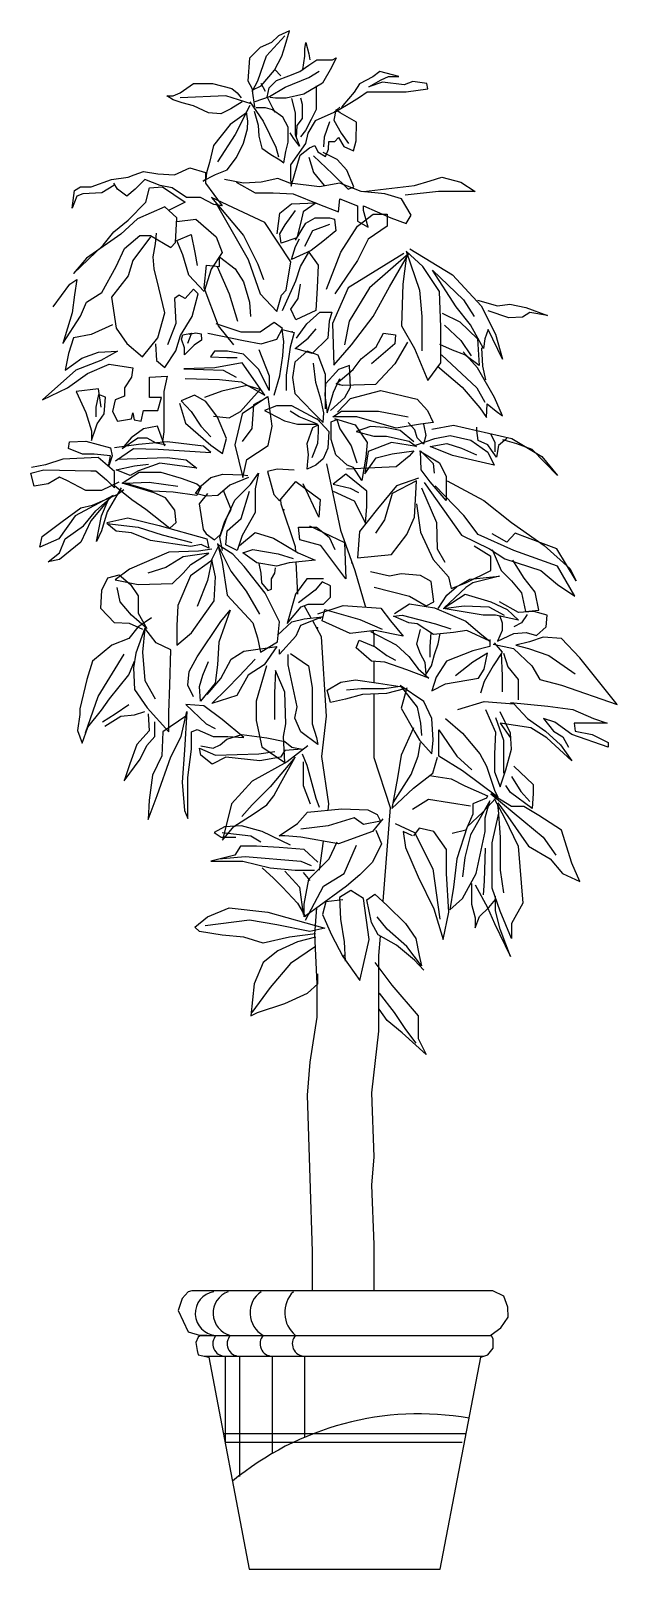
# Model space of a CAD drawing. Extents: x 1310 to 1585, y 1594 to 2316.
import ezdxf

# ---------------------------------------------------------------- set-up
doc = ezdxf.new("R2010")
doc.units = 0
doc.header["$LTSCALE"] = 0.9
doc.header["$MEASUREMENT"] = 0
doc.header["$PDSIZE"] = 15
for name, color, linetype in [('3', 3, 'CONTINUOUS'), ('4', 4, 'CONTINUOUS'), ('7', 7, 'CONTINUOUS')]:
    doc.layers.add(name, color=color, linetype=linetype)

msp = doc.modelspace()

# ---------------------------------------------------------------- linework, layer by layer
at = {"layer": '3'}
for p, q in [((1400.34, 1657.44), (1513.96, 1657.44)), ((1400.83, 1653.41), (1512.23, 1653.41))]:
    msp.add_line(p, q, dxfattribs=at)
for points in [[(1413.92, 2288.23), (1417.84, 2290.08), (1424.07, 2297.45), (1427.53, 2303.91), (1429.15, 2308.98), (1431.22, 2315.89), (1425.92, 2313.59), (1422.68, 2310.36), (1417.38, 2308.05), (1412.3, 2302.98), (1411.61, 2292.38), (1413.46, 2288.93), (1413.69, 2287.08)], [(1414.84, 2280.17), (1413.69, 2287.77), (1416.22, 2292.38), (1420.38, 2304.14), (1428.91, 2313.59)], [(1437.45, 2297.68), (1438.38, 2303.91), (1438.38, 2307.36), (1438.84, 2310.36), (1440.22, 2305.06), (1440.68, 2302.29)], [(1415.07, 2282.7), (1421.76, 2285.01), (1429.15, 2289.39), (1440.22, 2294), (1445.07, 2296.99)], [(1420.61, 2284.78), (1421.53, 2289.16), (1424.99, 2292.61), (1430.76, 2294.69), (1436.07, 2296.76), (1440.22, 2299.76), (1443.91, 2302.29), (1447.37, 2302.29), (1451.3, 2302.29), (1453.14, 2303.21), (1450.84, 2298.6), (1446.68, 2291.23), (1437.91, 2286.16), (1429.61, 2284.32), (1424.53, 2284.32), (1421.99, 2284.55)], [(1424.3, 2297.68), (1427.07, 2294.69)], [(1452.92, 2278.01), (1460.31, 2282.39), (1464, 2284.69), (1467.69, 2287.22), (1478.3, 2287.22), (1485.92, 2287.22), (1496.07, 2288.61), (1495.61, 2291.14), (1489.15, 2292.06), (1484.99, 2290.45), (1474.84, 2291.83), (1468.38, 2289.53), (1474.19, 2292.86), (1477.65, 2294.47), (1482.5, 2294.47), (1473.5, 2296.77), (1470.27, 2294.24), (1464.04, 2291.01), (1461.5, 2287.09), (1456.19, 2280.87), (1455.5, 2279.95)], [(1408.88, 2282.54), (1403.63, 2279.21), (1398.86, 2276.83), (1393.14, 2277.3), (1385.99, 2280.64), (1380.74, 2282.06), (1376.45, 2283.49), (1373.59, 2285.4), (1376.45, 2285.4), (1379.79, 2286.83), (1385.99, 2291.11), (1395.05, 2291.11), (1404.11, 2288.73), (1406.49, 2286.83), (1408.4, 2284.45)], [(1417.61, 2291.23), (1419.69, 2287.54)], [(1443.68, 2290.08), (1443.68, 2283.85), (1443.68, 2279.01), (1441.37, 2274.18), (1438.61, 2269.1), (1436.3, 2266.11)], [(1413.17, 2281.59), (1401.25, 2285.4), (1379.79, 2284.45)], [(1412.53, 2282.47), (1418.76, 2273.48), (1424.76, 2261.27), (1425.92, 2256.66)], [(1420.61, 2284.78), (1423.15, 2279.71), (1424.3, 2277.63)], [(1432.15, 2284.09), (1433.76, 2277.4), (1433.76, 2271.64), (1433.76, 2267.26), (1435.84, 2261.73), (1433.07, 2265.42), (1431.45, 2267.95)], [(1434.45, 2265.65), (1434.68, 2271.41), (1437.22, 2274.64), (1437.22, 2281.32), (1436.53, 2284.32)], [(1393.61, 2254.12), (1392.23, 2249.28), (1391.77, 2246.06), (1390.61, 2245.37), (1393.84, 2247.21), (1396.38, 2248.36), (1401.92, 2250.67), (1406.3, 2256.43), (1409.53, 2263.11), (1411.38, 2269.8), (1411.61, 2273.48), (1410.92, 2277.86)], [(1410.92, 2277.4), (1403.3, 2271.87), (1395.46, 2261.96), (1393.61, 2254.12)], [(1412.53, 2280.86), (1405.61, 2267.26), (1397.3, 2254.35)], [(1414.61, 2278.09), (1416.45, 2271.64), (1416.69, 2266.34), (1418.07, 2260.81), (1422.45, 2257.81), (1426.61, 2255.28), (1428.45, 2253.89), (1429.38, 2259.19), (1430.53, 2263.57), (1430.53, 2270.72), (1427.99, 2275.33), (1423.15, 2278.78), (1419.92, 2279.71), (1415.3, 2279.71)], [(1454.77, 2280.08), (1452, 2277.55), (1443.23, 2273.63), (1439.77, 2267.87), (1438.62, 2263.03), (1431.69, 2252.89), (1431.69, 2246.2), (1431.92, 2242.97), (1436.08, 2257.49), (1440.46, 2260.95), (1443, 2262.1), (1444.38, 2259.11), (1448.08, 2256.8), (1449.46, 2260.26), (1449.69, 2263.95), (1452.46, 2263.95), (1454.08, 2265.79), (1456.61, 2261.64), (1461.23, 2259.57), (1462.38, 2264.18), (1462.61, 2272.94), (1455, 2277.31), (1452.92, 2278.7), (1452, 2273.86), (1455.46, 2267.87), (1458.92, 2263.03)], [(1449.92, 2273.17), (1447.38, 2266.02), (1447.15, 2261.41)], [(1440.2, 2256.59), (1442.43, 2249.34), (1447.46, 2243.21)], [(1442.43, 2257.15), (1451.37, 2248.79), (1458.63, 2241.54), (1461.42, 2242.65), (1458.07, 2250.46), (1453.6, 2255.48), (1446.9, 2258.82)], [(1348.62, 2243.21), (1343.04, 2239.86), (1334.11, 2239.3), (1331.31, 2238.19), (1329.08, 2232.61), (1330.2, 2240.98), (1332.99, 2242.65), (1338.01, 2242.65), (1347.51, 2246), (1355.32, 2247.11), (1358.12, 2248.23), (1362.58, 2249.9), (1369.28, 2248.79), (1377.1, 2248.23), (1384.36, 2251.57), (1391.62, 2249.34), (1391.62, 2244.32), (1399.44, 2233.73), (1395.53, 2234.28), (1389.39, 2237.63), (1382.69, 2237.63), (1375.99, 2242.09), (1370.4, 2243.21), (1363.14, 2246), (1358.68, 2241.54), (1354.77, 2238.19), (1350.3, 2241.54), (1348.62, 2244.32)], [(1406.14, 2244.88), (1415.07, 2239.86), (1423.45, 2239.86), (1432.94, 2239.3), (1445.23, 2234.28), (1454.16, 2230.94), (1454.72, 2237.07), (1463.09, 2233.73), (1463.09, 2226.48), (1468.12, 2223.69), (1465.89, 2231.5), (1465.89, 2233.73), (1478.73, 2228.15), (1485.99, 2225.36), (1488.22, 2229.26), (1483.76, 2237.07), (1475.94, 2239.3), (1464.77, 2240.42), (1454.72, 2244.32), (1445.23, 2242.65), (1431.27, 2244.32), (1425.68, 2246.55), (1417.86, 2244.88), (1409.49, 2244.32), (1400.55, 2246)], [(1465.89, 2240.42), (1489.9, 2243.21), (1497.16, 2245.44), (1502.74, 2247.11), (1511.68, 2244.88), (1518.38, 2240.42), (1501.07, 2240.42), (1485.43, 2238.75)], [(1320.15, 2186.32), (1327.96, 2196.92), (1331.31, 2199.15), (1330.2, 2191.9), (1329.08, 2183.53), (1324.61, 2169.03), (1332.99, 2181.86), (1335.78, 2188.55), (1343.04, 2193.01), (1349.74, 2205.28), (1353.65, 2213.65), (1360.91, 2219.78), (1365.93, 2219.78), (1375.43, 2214.21), (1377.66, 2216.44), (1378.22, 2228.15), (1372.64, 2233.17), (1359.79, 2227.59), (1351.97, 2220.34), (1335.78, 2209.19), (1329.64, 2201.94), (1343.6, 2215.32), (1348.62, 2221.46), (1355.32, 2227.03), (1363.7, 2235.4), (1365.38, 2242.09), (1371.52, 2242.65), (1382.13, 2235.4), (1374.31, 2231.5)], [(1396.66, 2234.8), (1411.74, 2208.59), (1417.32, 2192.42), (1425.14, 2184.05), (1427.37, 2191.86), (1429.61, 2194.09), (1431.84, 2207.48), (1419.56, 2225.88), (1394.43, 2237.59), (1409.51, 2219.75), (1416.21, 2206.36), (1419, 2199.11)], [(1425.4, 2220.55), (1426.62, 2230.31), (1432.12, 2234.58), (1443.72, 2235.19), (1437.61, 2230.92), (1436.39, 2226.04), (1434.56, 2218.71), (1427.23, 2216.27), (1426.62, 2220.55), (1429.06, 2224.82), (1433.95, 2231.53)], [(1378.22, 2226.34), (1387.16, 2227.46), (1396.65, 2219.09), (1399.44, 2211.84), (1394.41, 2204.03), (1391.06, 2193.44), (1383.8, 2201.25), (1381.01, 2210.73), (1378.22, 2217.42), (1384.92, 2220.21), (1386.6, 2211.84), (1387.71, 2205.71)], [(1433.98, 2217.64), (1438.87, 2225.57), (1443.14, 2228.01), (1449.86, 2228.01), (1452.31, 2227.4), (1452.92, 2221.91), (1446.81, 2217.03), (1441.31, 2212.76), (1432.15, 2208.49), (1433.98, 2214.59), (1435.81, 2218.25)], [(1449.86, 2224.96), (1441.92, 2221.91), (1438.26, 2214.59)], [(1448.59, 2194.65), (1455.29, 2211.94), (1463.11, 2224.21), (1470.37, 2229.79), (1477.07, 2229.79), (1477.07, 2224.21), (1468.14, 2218.07), (1463.11, 2208.03), (1452.5, 2192.42)], [(1365.93, 2219.23), (1357.56, 2208.07), (1355.32, 2200.82), (1347.51, 2190.78), (1349.74, 2176.28), (1354.77, 2169.03), (1362.03, 2162.89), (1369.28, 2171.82), (1372.64, 2183.53), (1369.84, 2195.24), (1367.61, 2204.17), (1367.05, 2209.74), (1368.17, 2215.88), (1368.73, 2220.9)], [(1427.93, 2184.61), (1434.07, 2198.55), (1436.31, 2205.24), (1440.22, 2211.94), (1444.68, 2205.8), (1444.13, 2195.21), (1443.57, 2184.61), (1434.07, 2180.15), (1431.84, 2185.17), (1435.19, 2190.19), (1436.31, 2196.88)], [(1484.89, 2211.38), (1458.64, 2195.21), (1451.38, 2178.47), (1451.94, 2158.95), (1460.32, 2168.43), (1470.37, 2181.82), (1478.19, 2195.76), (1487.12, 2211.38), (1468.69, 2195.21), (1459.2, 2179.59), (1456.97, 2168.43)], [(1486.01, 2209.15), (1484.33, 2196.88), (1483.77, 2177.36), (1489.91, 2166.76), (1496.06, 2151.7), (1502.2, 2160.07), (1502.2, 2176.8), (1501.64, 2193.53), (1493.82, 2205.24), (1486.01, 2212.5), (1492.15, 2194.09), (1493.26, 2181.82), (1493.26, 2165.65)], [(1487.68, 2213.61), (1507.78, 2201.34), (1521.18, 2186.84), (1527.88, 2173.45), (1531.23, 2161.74), (1524.53, 2175.68), (1522.86, 2171.22), (1522.3, 2166.76), (1516.16, 2177.92), (1509.46, 2186.28), (1498.29, 2203.57), (1512.81, 2189.63), (1517.83, 2181.82)], [(1405.04, 2168.43), (1397.78, 2177.36), (1391.08, 2195.21), (1392.19, 2205.8), (1398.34, 2205.24), (1398.34, 2209.71), (1405.6, 2204.13), (1409.51, 2197.99), (1412.3, 2188.51), (1412.86, 2181.82)], [(1397.22, 2205.24), (1402.8, 2192.42), (1406.71, 2179.59)], [(1368.18, 2168.99), (1368.74, 2161.18), (1372.65, 2157.84), (1377.68, 2165.65), (1379.91, 2172.9), (1385.49, 2181.82), (1388.29, 2192.42), (1386.05, 2194.65), (1382.14, 2190.19), (1379.35, 2191.86), (1377.12, 2190.19), (1377.68, 2178.47), (1373.77, 2168.43)], [(1519.47, 2189.37), (1528.91, 2186.73), (1534.57, 2187.49), (1542.12, 2185.98), (1552.32, 2182.21), (1544.01, 2183.72), (1540.61, 2181.46), (1534.2, 2181.08), (1524.38, 2184.47)], [(1434.47, 2171.65), (1439.36, 2178.36), (1445.46, 2183.85), (1450.96, 2183.85), (1449.74, 2179.58), (1449.13, 2171.65), (1441.8, 2164.33), (1433.86, 2166.77), (1439.97, 2171.65), (1443.63, 2175.92)], [(1502.87, 2183.34), (1511.17, 2179.19), (1519.47, 2171.28), (1520.23, 2158.83), (1513.43, 2163.74), (1507.77, 2166), (1501.73, 2168.64)], [(1348.07, 2177.82), (1338.02, 2173.36), (1329.64, 2171.69), (1327.41, 2164.44), (1325.73, 2156.63), (1333.55, 2162.2), (1341.37, 2164.99), (1350.3, 2165.55), (1342.48, 2161.09), (1330.76, 2156.63), (1315.12, 2142.68), (1326.85, 2148.26), (1336.34, 2154.95), (1346.39, 2159.42), (1357.56, 2157.74), (1357, 2153.28), (1353.65, 2148.26), (1353.65, 2144.36), (1349.18, 2142.68), (1348.07, 2137.11), (1350.3, 2132.64), (1357, 2133.76), (1357.56, 2136.55), (1358.12, 2133.2), (1361.47, 2132.64), (1362.59, 2137.66), (1369.29, 2137.66), (1370.96, 2143.8), (1365.38, 2143.8), (1365.38, 2153.28), (1373.75, 2153.84), (1372.08, 2146.59), (1372.08, 2135.43), (1372.08, 2127.63), (1371.52, 2123.16)], [(1384.03, 2173.41), (1387.07, 2174.16), (1389.6, 2173.66), (1389.86, 2170.62), (1386.31, 2168.34), (1381.75, 2163.78), (1381.75, 2167.08), (1380.48, 2171.13), (1380.98, 2173.15), (1385.04, 2173.91), (1384.03, 2171.13), (1383.27, 2169.1)], [(1392.74, 2173.92), (1409.49, 2170.57), (1417.87, 2168.9), (1425.13, 2171.13), (1427.92, 2176.15), (1424.01, 2178.94), (1417.31, 2174.47), (1408.37, 2174.47), (1396.65, 2178.38)], [(1423.91, 2144.81), (1426.55, 2153.86), (1428.06, 2163.28), (1428.44, 2170.07), (1427.68, 2175.73), (1433.35, 2174.22), (1431.46, 2167.43), (1429.57, 2154.23), (1429.57, 2147.07)], [(1486.63, 2169.77), (1480.59, 2159.59), (1471.53, 2149.79), (1456.06, 2149.41), (1453.04, 2150.16), (1460.97, 2156.95), (1464.74, 2161.85), (1471.91, 2167.51), (1475.31, 2173.92), (1480.97, 2173.16), (1480.59, 2169.01), (1469.65, 2159.59)], [(1504, 2177.69), (1511.55, 2170.52), (1516.45, 2163.36)], [(1521.36, 2167.13), (1521.74, 2158.46), (1523.25, 2152.05)], [(1382.13, 2152.72), (1398.32, 2152.17), (1408.37, 2151.05), (1419.54, 2144.91), (1408.93, 2159.97), (1396.09, 2157.74), (1381.57, 2157.18), (1400, 2156.63), (1406.14, 2153.28)], [(1416.74, 2166.3), (1421.64, 2153.86), (1421.64, 2147.07), (1416.74, 2156.87), (1409.56, 2164.04), (1402.01, 2165.55), (1395.98, 2165.55), (1394.09, 2162.91), (1401.64, 2162.53), (1406.54, 2162.53)], [(1448.07, 2138.4), (1448.07, 2154.61), (1444.67, 2163.66), (1439.39, 2165.55), (1433.72, 2160.27), (1432.59, 2153.1), (1433.72, 2145.56), (1442.03, 2136.89), (1446.93, 2131.99), (1447.31, 2136.51), (1445.8, 2142.92), (1443.54, 2150.84), (1442.41, 2159.89)], [(1500.6, 2158.46), (1512.3, 2148.65), (1520.61, 2138.85), (1523.63, 2134.33), (1524, 2140.74), (1528.16, 2137.34), (1531.18, 2135.08), (1527.4, 2143.75), (1519.47, 2157.7), (1512.68, 2165.24)], [(1502.49, 2163.74), (1519.1, 2148.28), (1522.87, 2141.49)], [(1450.33, 2137.64), (1457.13, 2143.68), (1459.77, 2148.58), (1459.39, 2158.76), (1454.11, 2156.87), (1451.46, 2153.86), (1448.07, 2150.09), (1447.69, 2144.81), (1448.82, 2136.51), (1450.33, 2141.42), (1451.84, 2146.32), (1454.86, 2152.73)], [(1342.74, 2139.28), (1341.42, 2147.8), (1330.93, 2146.49), (1335.52, 2136.66), (1338.14, 2128.14), (1338.14, 2123.56), (1340.11, 2129.45), (1340.77, 2131.42), (1344.05, 2136.01), (1344.7, 2143.87), (1341.42, 2145.18), (1340.11, 2139.28), (1340.11, 2134.7)], [(1379.53, 2141.04), (1382.23, 2131.78), (1394.21, 2121.36), (1399.62, 2117.5), (1401.55, 2124.45), (1397.3, 2134.48), (1391.89, 2141.81), (1386.48, 2144.9), (1380.3, 2142.2), (1384.94, 2137.18), (1389.57, 2130.24), (1394.21, 2125.22)], [(1395.48, 2134.93), (1402.75, 2134.17), (1408.11, 2137.23), (1411.94, 2141.43), (1417.3, 2147.55), (1411.17, 2149.46), (1399.31, 2146.78), (1391.27, 2143.72)], [(1453.73, 2136.89), (1459.77, 2143.3), (1474.11, 2147.07), (1491.1, 2142.92), (1496.01, 2137.64), (1498.65, 2131.99), (1492.61, 2131.24), (1481.29, 2129.35), (1462.79, 2134.63), (1451.46, 2134.63), (1455.62, 2137.27), (1472.98, 2137.27), (1486.95, 2134.63)], [(1420.74, 2144.11), (1408.88, 2136.08), (1405.43, 2121.56), (1409.26, 2106.27), (1411.17, 2114.68), (1421.12, 2121.17), (1423.03, 2130.35), (1421.12, 2144.11), (1414.23, 2140.28), (1413.47, 2129.2), (1408.88, 2123.09)], [(1445.43, 2132.74), (1432.21, 2139.91), (1425.04, 2139.91), (1419.38, 2137.64), (1421.64, 2136.51), (1428.82, 2132.74), (1434.86, 2131.24), (1444.29, 2131.24), (1435.61, 2134.63), (1431.46, 2137.27)], [(1443.92, 2133.87), (1449.58, 2127.84), (1449.2, 2119.92), (1446.93, 2115.02), (1443.54, 2112.01), (1439.39, 2110.12), (1439.76, 2113.89), (1440.14, 2116.91), (1439.39, 2122.19), (1442.03, 2129.73), (1444.67, 2130.86), (1444.67, 2127.84), (1444.29, 2122.19), (1441.65, 2115.4)], [(1452.22, 2133.87), (1462.03, 2130.86), (1467.7, 2122.56), (1466.94, 2115.78), (1465.05, 2104.84), (1461.28, 2110.88), (1458.26, 2112.01), (1452.97, 2116.91), (1450.71, 2124.07), (1450.71, 2132.37), (1453.35, 2133.5), (1454.86, 2128.97), (1460.15, 2121.06), (1462.79, 2113.14)], [(1494.12, 2131.24), (1495.25, 2125.96), (1494.12, 2121.81), (1491.1, 2124.83), (1489.97, 2128.6), (1486.95, 2131.99)], [(1498.01, 2128.84), (1508.22, 2130.82), (1535.56, 2124.57), (1549.73, 2116.01), (1556.97, 2107.13), (1545.12, 2119.3), (1537.87, 2121.93), (1531.28, 2123.91)], [(1346.31, 2112.1), (1347.08, 2116.34), (1339.35, 2117.12), (1333.94, 2117.12), (1327.38, 2119.82), (1327.76, 2122.9), (1335.49, 2123.29), (1341.28, 2121.75), (1347.08, 2120.2), (1347.85, 2116.34), (1346.31, 2111.71)], [(1372.58, 2120.97), (1369.1, 2130.24), (1362.53, 2129.08), (1356.74, 2124.83), (1352.49, 2119.82), (1359.83, 2124.83), (1364.08, 2124.83), (1368.33, 2122.52), (1372.96, 2121.75)], [(1489.59, 2122.94), (1483.17, 2128.22), (1476, 2129.73), (1469.21, 2130.1), (1462.41, 2127.84), (1470.72, 2125.58), (1476.76, 2125.58), (1487.33, 2123.32), (1490.72, 2120.68), (1479.02, 2122.56), (1468.07, 2118.42), (1466.56, 2107.86), (1471.85, 2115.4), (1479.4, 2117.29), (1489.59, 2118.79), (1487.33, 2116.15), (1481.29, 2111.25), (1457.88, 2110.12)], [(1490.35, 2121.43), (1499.4, 2124.45), (1506.58, 2125.96), (1516.39, 2123.69), (1524.32, 2118.04), (1527.34, 2112.01), (1517.15, 2114.27), (1507.71, 2116.53), (1497.14, 2120.68), (1505.07, 2122.19), (1511.86, 2119.92), (1519.03, 2116.91)], [(1533.26, 2124.57), (1529.3, 2121.28), (1528.32, 2115.68), (1526.01, 2118.97), (1524.36, 2121.61), (1519.75, 2123.58), (1519.09, 2128.19), (1519.09, 2129.83)], [(1525.68, 2126.54), (1527.66, 2122.59), (1527.66, 2118.32)], [(1349.4, 2114.03), (1357.9, 2119.82), (1369.48, 2119.43), (1394.21, 2117.89), (1390.73, 2120.97), (1373.73, 2122.9), (1360.21, 2121.75), (1349.01, 2120.2)], [(1492.23, 2118.79), (1501.67, 2113.14), (1504.69, 2106.73), (1504.69, 2095.42), (1497.14, 2104.09), (1492.99, 2109.74), (1492.61, 2118.79), (1498.65, 2112.76), (1499.03, 2108.24)], [(1350.94, 2104), (1342.83, 2100.14), (1335.49, 2100.14), (1326.6, 2104.77), (1323.13, 2106.31), (1317.72, 2103.23), (1311.15, 2102.07), (1309.61, 2108.24), (1315.79, 2109.78), (1337.81, 2109.4), (1340.12, 2109.4), (1345.15, 2105.15), (1349.01, 2101.3), (1349.01, 2109.01), (1341.28, 2115.57), (1324.67, 2114.8), (1316.56, 2112.1), (1309.99, 2110.94)], [(1350.17, 2114.8), (1373.73, 2115.57), (1382.62, 2114.42), (1387.64, 2110.56), (1370.26, 2112.87), (1360.21, 2109.4), (1356.35, 2107.08), (1349.78, 2109.78), (1358.28, 2111.71), (1364.85, 2112.49)], [(1433.37, 2109.71), (1425.33, 2110.09), (1420.74, 2108.94), (1423.8, 2098.24), (1426.48, 2095.19), (1434.13, 2104.36), (1445.61, 2095.95), (1444.85, 2087.54), (1437.58, 2103.21)], [(1349.01, 2102.45), (1357.12, 2095.89), (1363.69, 2091.26), (1374.89, 2082.39), (1377.98, 2085.09), (1377.21, 2090.88), (1372.96, 2096.67), (1367.55, 2098.98), (1352.49, 2103.61), (1360.6, 2108.63), (1370.64, 2108.63), (1380.3, 2105.93), (1387.64, 2103.23), (1389.57, 2101.68), (1387.64, 2097.82), (1376.44, 2099.37), (1366.78, 2099.75), (1354.03, 2103.61), (1365.24, 2104), (1378.76, 2102.07)], [(1411.85, 2106.21), (1403.04, 2102.62), (1397.5, 2097.74), (1391.95, 2097.41), (1387.06, 2098.71), (1389.67, 2102.3), (1394.24, 2106.21), (1399.78, 2107.84), (1409.24, 2107.51), (1411.52, 2107.18)], [(1399.62, 2071.97), (1398.46, 2078.14), (1401.94, 2087.79), (1405.41, 2095.51), (1410.43, 2100.52), (1412.75, 2102.84), (1416.62, 2108.24), (1415.07, 2100.91), (1415.07, 2089.72), (1408.89, 2078.92), (1406.57, 2071.97), (1401.16, 2074.67), (1401.94, 2081.23), (1408.5, 2087.02), (1412.37, 2099.75)], [(1451.72, 2099.86), (1461.56, 2095.27), (1466.81, 2084.79), (1467.47, 2092.65), (1467.47, 2099.86), (1457.63, 2107.72), (1451.72, 2103.14), (1459.59, 2101.17), (1463.53, 2099.21)], [(1491.76, 2105.88), (1481.33, 2102.3), (1472.52, 2091.55), (1464.04, 2080.8), (1463.06, 2068.42), (1479.04, 2070.04), (1486.22, 2079.49), (1489.81, 2087.64), (1490.46, 2098.71), (1490.78, 2104.58), (1479.37, 2098.71), (1475.78, 2086.33), (1471.54, 2080.14)], [(1494.37, 2103.93), (1511.99, 2079.17), (1525.03, 2072.65), (1532.21, 2068.09), (1549.17, 2062.55), (1557, 2056.04), (1565.15, 2050.5), (1557, 2064.51), (1536.45, 2072), (1519.81, 2079.49), (1512.96, 2088.29), (1499.59, 2102.3)], [(1505.14, 2104.58), (1522.42, 2095.46), (1535.47, 2085.03), (1550.8, 2074.28), (1562.87, 2063.53), (1565.8, 2057.66), (1556.67, 2072.65), (1542.97, 2077.86), (1537.1, 2080.14), (1533.19, 2075.91), (1526.34, 2079.82)], [(1352.1, 2101.3), (1345.53, 2090.11), (1342.83, 2081.23), (1340.51, 2076.21), (1342.83, 2088.18), (1345.92, 2095.51), (1337.81, 2085.86), (1333.17, 2075.83), (1323.13, 2067.73), (1317.72, 2066.57), (1323.13, 2070.81), (1325.83, 2077.37), (1334.33, 2083.55), (1340.12, 2090.49), (1348.24, 2097.82), (1330.47, 2088.18), (1322.74, 2077.37), (1313.85, 2073.51), (1315.01, 2078.53), (1324.29, 2085.48), (1333.17, 2092.04), (1338.58, 2093.19), (1350.17, 2098.21), (1353.26, 2100.52)], [(1392.61, 2098.71), (1388.69, 2093.83), (1390.65, 2081.77), (1391.95, 2079.82), (1395.87, 2076.89), (1398.8, 2079.49), (1400.76, 2085.68), (1403.7, 2091.22), (1400.11, 2100.02)], [(1493.07, 2101.32), (1500.24, 2085.03), (1500.57, 2072.65), (1504.16, 2066.46)], [(1345.29, 2085.07), (1355.16, 2087.31), (1369.95, 2083.73), (1392.37, 2077.46), (1393.27, 2072.98), (1389.68, 2074.77), (1384.75, 2073.88), (1365.92, 2076.56), (1356.95, 2080.15), (1349.78, 2081.04), (1345.29, 2084.62), (1360.09, 2082.83), (1371.3, 2079.25), (1385.2, 2075.67)], [(1490.78, 2093.83), (1492.74, 2080.47), (1498.61, 2067.76), (1505.79, 2059.62), (1507.09, 2054.08), (1513.94, 2056.69), (1525.69, 2062.55), (1525.69, 2069.07), (1517.86, 2073.95)], [(1407.73, 2074.29), (1415.07, 2080.46), (1423.57, 2077.76), (1435.16, 2070.81), (1443.27, 2067.34), (1430.91, 2066.18), (1425.11, 2064.64), (1415.84, 2066.18), (1409.28, 2070.81), (1413.91, 2072.36), (1425.89, 2070.43), (1432.84, 2068.11)], [(1440.57, 2083.48), (1456.97, 2075.62), (1457.63, 2058.58), (1445.82, 2074.31), (1435.98, 2076.93), (1435.32, 2082.83), (1443.85, 2082.83), (1449.75, 2078.24), (1452.38, 2072.34)], [(1394.61, 2072.53), (1388.34, 2071.64), (1374.44, 2071.19), (1356.05, 2063.13), (1349.33, 2058.2), (1360.09, 2055.96), (1376.23, 2056.41), (1381.16, 2061.34), (1384.75, 2065.37), (1393.27, 2070.74), (1381.16, 2068.95), (1373.09, 2064.02), (1364.57, 2061.34)], [(1397.94, 2074.47), (1394.19, 2066.99), (1384.57, 2060.05), (1378.69, 2046.16), (1378.15, 2036.55), (1378.15, 2029.07), (1378.15, 2027.47), (1385.1, 2033.35), (1391.52, 2042.43), (1395.8, 2048.3), (1396.33, 2059.52), (1394.73, 2067.53), (1392.59, 2057.91), (1387.78, 2045.63)], [(1397.3, 2075.22), (1399.54, 2066.26), (1401.79, 2051.04), (1413.89, 2038.05), (1416.13, 2030.89), (1417.48, 2024.17), (1425.55, 2029.09), (1426.45, 2038.5), (1419.72, 2051.93), (1409.86, 2064.47), (1404.48, 2070.29), (1397.3, 2074.77), (1403.58, 2062.23), (1410.75, 2052.83), (1417.03, 2042.08)], [(1416.74, 2065.81), (1417.72, 2061.25), (1418.05, 2056.69), (1420.98, 2053.1), (1422.61, 2053.76), (1422.61, 2058.64), (1424.24, 2061.25), (1424.57, 2063.85)], [(1526.34, 2072.33), (1530.58, 2062.55), (1535.47, 2057.66), (1540.04, 2052.13), (1541.99, 2043.33), (1548.19, 2043.98), (1546.56, 2052.45), (1541.34, 2058.97), (1536.12, 2067.44)], [(1362.33, 2034.92), (1356.05, 2037.6), (1348.88, 2038.05), (1342.6, 2044.77), (1343.05, 2053.28), (1345.74, 2059.1), (1351.12, 2060.44), (1356.5, 2055.96), (1360.09, 2050.59), (1360.09, 2042.53), (1364.12, 2035.36), (1356.95, 2041.63), (1351.57, 2047.9), (1350.23, 2054.62)], [(1447.13, 2058.58), (1439.26, 2058.58), (1434.01, 2051.38), (1430.08, 2037.62), (1436.64, 2045.48), (1439.92, 2046.79), (1447.13, 2046.79), (1450.41, 2050.07), (1450.41, 2055.31), (1446.48, 2057.27), (1443.2, 2053.34), (1435.32, 2047.44)], [(1470.89, 2054.73), (1487.52, 2050.5), (1495.35, 2045.94), (1498.94, 2047.89), (1497.63, 2057.34), (1492.74, 2060.27), (1483.61, 2060.92), (1478.06, 2059.95), (1469.26, 2061.9)], [(1501.03, 2044.64), (1505.07, 2050.91), (1509.55, 2054.94), (1515.83, 2058.52), (1529.73, 2059.87), (1517.18, 2056.73), (1514.04, 2054.49), (1503.73, 2045.09), (1513.59, 2051.36), (1525.69, 2047.78), (1533.32, 2044.19), (1538.7, 2039.27), (1527.94, 2041.51), (1522.11, 2041.51), (1503.28, 2044.64), (1513.14, 2045.98), (1524.8, 2045.54), (1531.97, 2041.51)], [(1386.12, 2003.32), (1383.45, 2008.66), (1383.98, 2015.07), (1387.73, 2022.02), (1398.96, 2038.57), (1403.23, 2043.91), (1397.89, 2028.96), (1397.35, 2018.28), (1396.28, 2009.73), (1389.33, 2001.19), (1388.8, 2008.13), (1390.4, 2013.47), (1393.07, 2019.88)], [(1444.51, 2042.2), (1456.31, 2046.13), (1474.03, 2044.82), (1478.62, 2038.93), (1484.52, 2031.72), (1471.4, 2034.34), (1459.59, 2033.03), (1446.48, 2038.93), (1447.79, 2044.17), (1464.19, 2039.58), (1474.68, 2035)], [(1480.41, 2042.4), (1487.58, 2046.88), (1499.24, 2045.09), (1514.04, 2038.82), (1520.76, 2033), (1525.25, 2029.42), (1514.49, 2034.34), (1508.21, 2033.45), (1498.79, 2032.55), (1491.17, 2037.48), (1487.14, 2037.92), (1479.96, 2041.06), (1484, 2041.51), (1499.69, 2037.48), (1506.86, 2035.24)], [(1529.73, 2041.51), (1531.07, 2037.92), (1531.07, 2034.34), (1528.83, 2029.42), (1536.46, 2033), (1542.28, 2033.45), (1547.22, 2032.1), (1551.7, 2036.13), (1552.15, 2041.51), (1545.87, 2043.3), (1538.7, 2042.85), (1529.73, 2047.78)], [(1366.39, 2040.29), (1359.97, 2036.02), (1355.69, 2030.68), (1347.67, 2027.47), (1338.58, 2019.99), (1335.91, 2011.45), (1332.7, 1997.56), (1332.7, 1994.89), (1331.63, 1987.41), (1333.77, 1981.54), (1336.44, 1989.02), (1342.86, 1997.03), (1346.6, 2002.37), (1355.69, 2013.59), (1358.37, 2019.99)], [(1425.55, 2032.23), (1432.27, 2038.5), (1438.1, 2039.84), (1446.62, 2040.74), (1436.31, 2036.71), (1434.07, 2031.78), (1426.45, 2023.27), (1426.45, 2025.51)], [(1542.73, 2041.95), (1540.04, 2037.92), (1536.46, 2036.13)], [(1363.18, 2035.48), (1358.9, 2023.73), (1357.83, 2016.79), (1358.37, 2006.64), (1364.25, 1998.1), (1374.41, 1986.88), (1374.41, 1995.96), (1374.94, 2008.78), (1375.48, 2025.34), (1368.53, 2028.54), (1363.18, 2035.48), (1362.11, 2024.27), (1363.18, 2010.91), (1367.99, 2002.37)], [(1469.2, 2033.89), (1481.31, 2027.62), (1487.14, 2022.25), (1491.62, 2016.43), (1496.55, 2011.95), (1486.24, 2015.98), (1475.93, 2019.56), (1469.65, 2020.01), (1462.48, 2026.28), (1463.82, 2029.86), (1471.44, 2026.73), (1476.82, 2022.7), (1480.86, 2020.46)], [(1492.52, 2034.79), (1490.72, 2028.07), (1492.52, 2023.59), (1494.76, 2019.56), (1495.21, 2013.74), (1497.9, 2017.77), (1499.24, 2023.15), (1501.03, 2028.07), (1501.93, 2033)], [(1497.45, 2033.45), (1497, 2026.73), (1497, 2021.8)], [(1525.2, 2030.14), (1525.2, 2026.94), (1517.18, 2024.8), (1504.88, 2019.99), (1500.07, 2012.52), (1497.93, 2006.11), (1504.35, 2009.31), (1519.85, 2011.98), (1522.53, 2016.26), (1524.13, 2023.73), (1517.18, 2019.46), (1509.16, 2013.05)], [(1526.8, 2028.01), (1536.43, 2025.87), (1544.99, 2017.86), (1548.73, 2011.45), (1558.89, 2008.78), (1585.09, 1999.7), (1567.44, 2021.6), (1558.89, 2030.68), (1550.33, 2031.21), (1543.92, 2029.07), (1537.5, 2027.47), (1543.38, 2025.87), (1553.01, 2022.66), (1565.3, 2014.12)], [(1335.37, 1986.35), (1341.26, 2003.44), (1353.55, 2023.2)], [(1392.54, 2004.39), (1398.96, 2011.87), (1403.77, 2020.95), (1409.65, 2024.69), (1425.16, 2026.82), (1419.28, 2018.28), (1411.79, 2013.47), (1406.44, 2003.86), (1394.68, 2000.12), (1401.63, 2007.06), (1407.51, 2012.94), (1415, 2020.95)], [(1431.57, 2023.62), (1440.13, 2017.74), (1441.73, 2007.6), (1441.73, 1990.51), (1443.87, 1984.1), (1444.41, 1980.89), (1436.39, 1986.77), (1433.71, 1993.18), (1434.78, 1998.52), (1430.51, 2018.28), (1430.51, 2023.09)], [(1527.34, 2028.54), (1531.08, 2024.27), (1526.8, 2017.86), (1522.53, 2010.38), (1520.92, 2005.04)], [(1530.55, 2023.73), (1531.08, 2013.05), (1531.08, 2005.57)], [(1531.62, 2023.73), (1533.76, 2017.32), (1538.57, 2011.45), (1538.57, 2003.97), (1538.57, 2001.84)], [(1420.35, 2017.74), (1415.53, 2001.19), (1415.53, 1992.11), (1418.21, 1979.82), (1428.9, 1972.35), (1428.37, 1984.63), (1429.44, 1990.51), (1428.9, 2005.46), (1424.62, 2015.61), (1424.09, 2004.93), (1424.09, 1995.31), (1424.09, 1992.64)], [(1485.2, 2006.95), (1476.64, 2004.82), (1465.41, 2004.28), (1457.39, 2002.15), (1450.44, 2000.55), (1448.84, 2006.42), (1455.25, 2010.16), (1462.21, 2011.23), (1472.9, 2009.63), (1483.06, 2008.02), (1475.57, 2006.95), (1464.88, 2006.95), (1457.93, 2006.42)], [(1486.27, 2007.49), (1483.59, 1997.88), (1490.01, 1986.66), (1492.15, 1982.92), (1498.03, 1976.51), (1498.57, 1982.92), (1498.03, 1993.07), (1494.29, 2001.08), (1483.06, 2008.56), (1491.08, 1998.41), (1492.68, 1990.93), (1493.22, 1985.06)], [(1510.27, 1997.3), (1522.57, 2001.04), (1536.48, 1999.97), (1542.89, 1993.03), (1551.45, 1987.16), (1558.4, 1980.75), (1563.75, 1973.27), (1551.98, 1983.95), (1544.5, 1988.76), (1530.06, 1990.89), (1534.87, 1983.95)], [(1534.87, 2000.51), (1552.52, 1998.91), (1564.28, 1997.3), (1573.91, 1993.03), (1580.32, 1990.89), (1564.82, 1990.89), (1565.35, 1987.16), (1573.37, 1985.55), (1580.86, 1981.81), (1580.86, 1979.68), (1563.75, 1985.55), (1555.73, 1991.43), (1550.38, 1993.03), (1555.19, 1987.16), (1559.47, 1984.49), (1562.14, 1979.68)], [(1343.35, 1991.57), (1349.23, 1995.31), (1355.64, 1999.59)], [(1344.42, 1989.44), (1351.9, 1994.24), (1358.32, 1994.78), (1363.13, 1996.38)], [(1364.73, 1995.31), (1365.27, 1987.3), (1359.39, 1980.89), (1356.18, 1971.81), (1353.51, 1963.8), (1360.99, 1973.95), (1364.2, 1980.36), (1367.94, 1984.63), (1367.94, 1991.57)], [(1382.38, 1994.24), (1371.69, 1986.77), (1371.15, 1975.55), (1366.87, 1966.47), (1365.27, 1954.72), (1364.73, 1945.64), (1369.01, 1956.86), (1375.43, 1975.02), (1380.24, 1984.63), (1382.92, 1996.38), (1381.85, 1978.22), (1380.78, 1963.27), (1381.85, 1949.91), (1383.45, 1946.18), (1383.45, 1965.4), (1385.05, 1978.76), (1385.05, 1986.77), (1387.73, 1987.84), (1395.21, 1984.63), (1402.17, 1984.63), (1409.65, 1984.1), (1399.49, 1992.64), (1390.94, 1999.05), (1382.38, 1999.59), (1392.01, 1990.51), (1396.28, 1988.37)], [(1523.16, 1997.34), (1527.98, 1986.66), (1527.44, 1976.51), (1527.44, 1967.97), (1530.11, 1961.02), (1532.79, 1969.03), (1535.46, 1978.65), (1534.93, 1986.13), (1530.11, 1996.27)], [(1527.98, 1993.6), (1531.72, 1982.92), (1531.72, 1973.84), (1531.72, 1967.43)], [(1489.42, 1988.76), (1483.54, 1975.94), (1481.93, 1965.26), (1479.26, 1950.84), (1489.42, 1960.45), (1498.51, 1967.39), (1500.65, 1974.87)], [(1504.45, 1993.07), (1512.47, 1986.13), (1520.49, 1976.51), (1523.7, 1970.64), (1527.44, 1959.42), (1529.05, 1956.22), (1512.47, 1968.5), (1501.24, 1975.44), (1501.24, 1987.73), (1509.8, 1975.44), (1516.75, 1969.03)], [(1389.43, 1980.21), (1395.31, 1979.14), (1398.52, 1980.75), (1401.73, 1983.42), (1408.68, 1985.55), (1420.44, 1983.95), (1429, 1982.35), (1432.2, 1979.68), (1437.02, 1978.61), (1429, 1978.08), (1426.86, 1974.87), (1417.23, 1973.27), (1401.19, 1974.87), (1394.77, 1971.67), (1389.43, 1975.94), (1388.89, 1979.14), (1396.38, 1975.94), (1416.7, 1976.47), (1424.18, 1977.54)], [(1439.75, 1980.25), (1430.12, 1972.77), (1413.55, 1963.69), (1403.92, 1953.01), (1399.64, 1935.92), (1404.99, 1942.33), (1414.08, 1948.2), (1420.5, 1952.48), (1423.71, 1956.75), (1426.91, 1962.63), (1433.86, 1974.91), (1422.1, 1961.02), (1413.55, 1952.48), (1408.73, 1947.14)], [(1479.8, 1953.51), (1488.35, 1966.86), (1491.56, 1975.41), (1492.63, 1981.81)], [(1437.07, 1976.51), (1439.21, 1971.17), (1443.49, 1955.68), (1445.09, 1951.41)], [(1437.61, 1972.77), (1437.61, 1961.56), (1440.82, 1953.01)], [(1496.91, 1966.33), (1507.07, 1964.72), (1513.48, 1961.52), (1524.18, 1956.71), (1523.64, 1955.64), (1517.23, 1952.97), (1517.23, 1948.17), (1514.02, 1940.69), (1507.6, 1939.09)], [(1536.53, 1970.64), (1545.62, 1962.09), (1545.62, 1957.82), (1545.09, 1950.88), (1534.93, 1958.35), (1532.79, 1961.56)], [(1535.46, 1965.83), (1539.74, 1958.89), (1544.02, 1954.08)], [(1528.95, 1953.42), (1533.77, 1947.01), (1543.39, 1933.13), (1553.55, 1927.25), (1559.43, 1920.31), (1567.45, 1916.57), (1563.71, 1925.12), (1558.9, 1940.6), (1548.2, 1947.55), (1541.25, 1951.82), (1535.37, 1951.82), (1525.75, 1957.69), (1541.25, 1944.88), (1550.34, 1937.4), (1556.22, 1928.85)], [(1474.95, 1945.94), (1470.13, 1940.07), (1454.09, 1934.19), (1436.45, 1937.4), (1428.96, 1937.93), (1426.29, 1937.93), (1434.84, 1943.81), (1439.66, 1949.15), (1455.7, 1950.75), (1468, 1950.22), (1472.27, 1948.08), (1473.88, 1944.88), (1465.86, 1943.27), (1461.58, 1946.48), (1449.28, 1942.74), (1436.45, 1941.14)], [(1516.16, 1951.91), (1496.37, 1955.11), (1488.89, 1950.3)], [(1527.88, 1955.56), (1522, 1949.15), (1514.52, 1942.21), (1509.7, 1927.25), (1508.1, 1913.9), (1506.5, 1903.22), (1512.38, 1908.56), (1518.79, 1920.31), (1523.07, 1940.07), (1523.07, 1946.48), (1525.21, 1954.49), (1516.12, 1938.47), (1513.45, 1927.79), (1512.38, 1918.71)], [(1527.35, 1955.56), (1532.16, 1946.48), (1538.58, 1933.13), (1540.72, 1906.42), (1535.37, 1896.81), (1535.37, 1889.87), (1530.02, 1902.68), (1526.28, 1913.37), (1526.28, 1925.65), (1526.28, 1934.73), (1529.49, 1948.62), (1528.95, 1952.35), (1530.02, 1937.4), (1530.02, 1921.91), (1531.63, 1911.23)], [(1431.63, 1933.66), (1418.27, 1940.07), (1408.64, 1942.74), (1400.62, 1942.21), (1395.81, 1939.54), (1399.02, 1937.4), (1405.97, 1937.4)], [(1480.83, 1943.81), (1489.92, 1939.54), (1498.47, 1922.44), (1501.68, 1898.94)], [(1399.55, 1939.54), (1412.92, 1937.93), (1417.73, 1935.26)], [(1471.74, 1940.6), (1474.41, 1934.19), (1470.13, 1925.65), (1464.25, 1919.77), (1457.84, 1914.43), (1443.4, 1903.75), (1438.05, 1900.01), (1438.05, 1905.89), (1440.19, 1917.64), (1449.82, 1927.25), (1453.56, 1935.26)], [(1488.85, 1937.93), (1484.57, 1940.07), (1485.64, 1932.59), (1491.52, 1918.71), (1499.01, 1903.75), (1503.29, 1889.33), (1505.96, 1902.15), (1504.89, 1920.31), (1504.89, 1931.52), (1499.01, 1940.07), (1492.06, 1941.67), (1489.38, 1937.93)], [(1444.47, 1925.65), (1438.05, 1931.52), (1426.29, 1932.59), (1415.59, 1933.13), (1408.11, 1933.13), (1405.43, 1928.85), (1394.2, 1926.18), (1409.18, 1926.18), (1422.01, 1922.98), (1433.77, 1921.91), (1442.86, 1921.91)], [(1397.95, 1927.25), (1410.25, 1928.32), (1436.45, 1926.18), (1441.26, 1924.05)], [(1438.59, 1898.41), (1447.14, 1914.43), (1456.77, 1920.31), (1462.65, 1933.66)], [(1523.11, 1932.14), (1522.57, 1916.66), (1522.04, 1910.25)], [(1418.27, 1922.98), (1423.61, 1918.17), (1427.89, 1913.9), (1434.84, 1906.42), (1438.59, 1900.01)], [(1428.96, 1921.38), (1435.91, 1913.9), (1437.52, 1901.08)], [(1437.52, 1920.84), (1440.72, 1917.1)], [(1516.69, 1915.59), (1516.69, 1905.97), (1518.3, 1899.57), (1518.3, 1894.76), (1520.43, 1900.1), (1524.71, 1904.37), (1527.92, 1908.11)], [(1518.3, 1915.05), (1524.18, 1904.37), (1527.39, 1896.89), (1534.87, 1881.41), (1530.06, 1894.22), (1527.92, 1902.77), (1527.92, 1909.71)], [(1456.23, 1908.02), (1448.21, 1906.96), (1446.61, 1901.08), (1450.88, 1891.47), (1456.23, 1881.32), (1464.25, 1870.1), (1465.86, 1877.58), (1468.53, 1889.33), (1465.86, 1908.56), (1459.97, 1912.3), (1454.63, 1909.09), (1455.16, 1898.94), (1456.77, 1888.26), (1457.3, 1879.18)], [(1494.2, 1874.91), (1489.92, 1879.72), (1481.36, 1886.66), (1472.81, 1891.47), (1469.6, 1897.34), (1467.46, 1908.02), (1471.2, 1910.69), (1477.09, 1905.35), (1485.64, 1896.81), (1490.45, 1889.87), (1492.06, 1881.85), (1493.13, 1877.05), (1486.18, 1886.13), (1477.09, 1894.14), (1472.27, 1900.01)], [(1443.39, 1891.96), (1431.09, 1890.36), (1418.79, 1887.69), (1409.7, 1890.36), (1399.54, 1891.43), (1388.85, 1893.03), (1386.71, 1895.17), (1392.59, 1899.97), (1402.75, 1904.25), (1420.93, 1902.11), (1447.67, 1894.63), (1440.71, 1893.03), (1425.21, 1896.23), (1412.37, 1898.37), (1391.52, 1895.7)], [(1443.39, 1890.36), (1434.83, 1888.22), (1425.74, 1883.95), (1418.79, 1878.61), (1414.51, 1868.46), (1412.91, 1853.51), (1416.12, 1855.11), (1428.95, 1859.38), (1439.64, 1864.19), (1444.46, 1868.46), (1444.46, 1873.27)], [(1443.39, 1886.09), (1431.62, 1878.07), (1422, 1866.86), (1413.44, 1855.11)], [(1471.19, 1878.61), (1479.21, 1867.93), (1491.51, 1853.51), (1491.51, 1842.83), (1495.26, 1835.35), (1484.03, 1845.5), (1477.07, 1851.37), (1473.33, 1856.71)], [(1473.33, 1864.19), (1480.28, 1855.11), (1485.63, 1847.1), (1490.44, 1840.69)]]:
    msp.add_lwpolyline(points, dxfattribs=at)
for points in [[(1395.63, 1724.04, 0.901373), (1396.64, 1703.53, 0.646902), (1400.87, 1693.74), (1400.87, 1653.16)], [(1402.35, 1724.04, 0.737335), (1403.36, 1703.53, 0.646902), (1407.6, 1693.74), (1407.6, 1637.32)], [(1417.83, 1724.04, 0.559062), (1418.83, 1703.53, 0.646902), (1423.07, 1693.74), (1423.07, 1648.11)], [(1432.96, 1724.04, 0.442931), (1433.97, 1703.53, 0.646902), (1438.2, 1693.74), (1438.2, 1655.69)]]:
    msp.add_lwpolyline(points, format="xyb", dxfattribs=at)
msp.add_arc((1492.09, 1529.26), 137.43, 80.1965, 129.68275, dxfattribs=at)
for p in [(1432.46, 2174.63), (1454.69, 2149.81), (1428.54, 2091.05), (1460.4, 2066.1), (1445.54, 2040.12), (1444.28, 2035.69), (1456.81, 1881.85)]:
    msp.add_point(p, dxfattribs=at)
at = {"layer": '4'}
msp.add_line((1392.25, 1703.53), (1389.28, 1703.53), dxfattribs=at)
msp.add_lwpolyline([(1393.22, 1693.24), (1412.22, 1593.75), (1501.94, 1593.75), (1520.95, 1693.24), (1524.25, 1694.42), (1526.85, 1697.53), (1526.85, 1701.68), (1525.81, 1703.75), (1530.37, 1707), (1533.86, 1712.05), (1533.74, 1716.72), (1531.77, 1721.85), (1526.7, 1724.49), (1385.19, 1724.49), (1383.51, 1723.97), (1380.69, 1720.86), (1378.9, 1715.16), (1383.57, 1705.21), (1389.28, 1703.53), (1388.24, 1702.72), (1387.2, 1700.12), (1387.72, 1696.49), (1388.24, 1694.42)], close=True, dxfattribs=at)
at = {"layer": '7'}
for p, q in [((1389.28, 1703.53), (1525.92, 1703.53)), ((1391.12, 1693.74), (1522.34, 1693.74))]:
    msp.add_line(p, q, dxfattribs=at)
for points in [[(1448.45, 2112.59), (1455.13, 2081.46), (1461.8, 2062.56), (1466.91, 2045.35)], [(1434.09, 2071.46), (1433.98, 2073.67), (1427.3, 2093.69), (1427.11, 2095.94)], [(1435.09, 2051.44), (1434.33, 2066.5)], [(1441.35, 2040.18), (1438.08, 2046.06)], [(1449.27, 1950.11), (1449.69, 1953.03), (1446.35, 1975.26), (1448.57, 1994.17), (1446.22, 2031.42), (1442.04, 2038.95)], [(1470.21, 2034.21), (1470.71, 2032.54), (1470.71, 2027.03)], [(1470.71, 2019.94), (1470.71, 2009.95)], [(1470.71, 2004.54), (1470.71, 1998.07), (1470.71, 1974.72), (1478.5, 1951.37), (1474.99, 1907.26)], [(1445.23, 1921.9), (1447.17, 1935.45)], [(1441.89, 1724.49), (1441.89, 1742.89), (1440.78, 1777.36), (1439.67, 1816.27), (1440.78, 1831.84), (1444.12, 1852.96), (1444.12, 1868.53), (1443.01, 1891.88), (1443.92, 1904.13)], [(1473.69, 1890.97), (1472.96, 1881.84), (1472.96, 1846.26), (1469.62, 1817.35), (1470.74, 1787.33), (1469.62, 1773.99), (1470.74, 1746.19), (1470.74, 1729.51), (1470.74, 1724.49)]]:
    msp.add_lwpolyline(points, dxfattribs=at)

doc.saveas('drawing.dxf')
